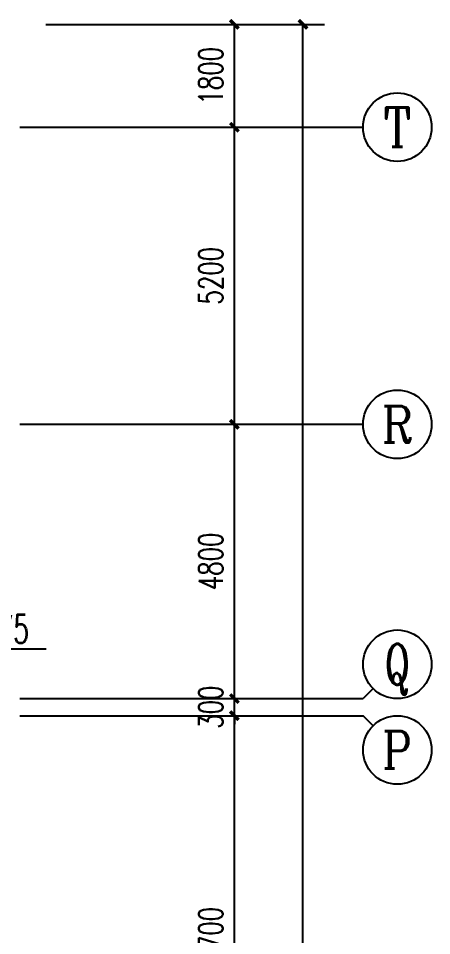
# Model space of a CAD drawing. Extents: x 1725663 to 4653551, y -550461 to 248782.
# Drawn here: x 2169221 to 2176450, y -463187 to -447132 of the extents above; entities that cross this region are included whole.
import ezdxf
from ezdxf.enums import TextEntityAlignment as Align

# ---------------------------------------------------------------- set-up
doc = ezdxf.new("R2010")
doc.units = 0
doc.header["$LTSCALE"] = 1000
for name, color, linetype in [('0-底图', 7, 'Continuous'), ('AXIS', 3, 'Continuous'), ('AXIS_TEXT', 7, 'Continuous'), ('CABLETRAY_DIM', 3, 'Continuous')]:
    doc.layers.add(name, color=color, linetype=linetype)
doc.styles.add('_TCH_AXIS', font='COMPLEX', dxfattribs={"bigfont": 'GBCBIG'})
doc.styles.add('_TEL_DIM', font='SIMPLEX', dxfattribs={"width": 0.8, "height": 3.5, "bigfont": 'HZTXT'})
doc.styles.add('A_DIM_T3', font='SIMPLEX', dxfattribs={"width": 0.7, "bigfont": 'HZ'})
doc.styles.add('COMPLEX', font='COMPLEX')
doc.dimstyles.new('_TCH_ARCH&&150', dxfattribs={"dimtxt": 420, "dimasz": 150, "dimexe": 375, "dimexo": 450, "dimgap": 202.5, "dimtad": 1, "dimdec": 0, "dimzin": 0, "dimdsep": 46, "dimtxsty": 'A_DIM_T3', "dimblk": 'ARCHTICK', "dimcen": 0.09, "dimclrt": 7, "dimazin": 2, "dimtfac": 1, "dimtdec": 0, "dimtix": 1, "dimtmove": 2, "dimatfit": 3, "dimfxl": 150, "dimtolj": 1, "dimtzin": 0, "dimarcsym": 0})

# ---------------------------------------------------------------- blocks, each defined once
blk = doc.blocks.new('_ArchTick')
at = {"color": 0, "linetype": 'ByBlock', "const_width": 0.4}
blk.add_lwpolyline([(-0.5, -0.5), (0.5, 0.5)], dxfattribs=at)
blk = doc.blocks.new('*D1066')
at = {"layer": 'AXIS', "color": 0, "lineweight": -2, "transparency": 16777216}
for p, q in [((1606457, -366104), (1611332, -366104)), ((1610957, -445704), (1610957, -366104)), ((1606457, -445704), (1611332, -445704))]:
    blk.add_line(p, q, dxfattribs=at)
at = {"layer": 'Defpoints', "color": 0, "transparency": 16777216}
for p in [(1606007, -366104), (1610957, -366104), (1606007, -445704)]:
    blk.add_point(p, dxfattribs=at)
at = {"layer": 'AXIS', "color": 0, "lineweight": -2, "transparency": 16777216, "xscale": 150, "yscale": 150, "zscale": 150}
for p, rotation in [((1610957, -366104), 90), ((1610957, -445704), 270)]:
    blk.add_blockref('_ArchTick', p, dxfattribs=dict(at, rotation=rotation))
at = {"layer": 'AXIS', "color": 7, "transparency": 16777216, "insert": (1610544, -405904), "char_height": 420, "attachment_point": 5, "rotation": 90, "style": 'A_DIM_T3'}
blk.add_mtext('\\A1;79600', dxfattribs=at)
blk = doc.blocks.new('*D1077')
at = {"layer": 'AXIS', "color": 0, "lineweight": -2, "transparency": 16777216}
for p, q in [((1606457, -378204), (1610132, -378204)), ((1609757, -385904), (1609757, -378204)), ((1606457, -385904), (1610132, -385904))]:
    blk.add_line(p, q, dxfattribs=at)
at = {"layer": 'Defpoints', "color": 0, "transparency": 16777216}
for p in [(1606007, -378204), (1609757, -378204), (1606007, -385904)]:
    blk.add_point(p, dxfattribs=at)
at = {"layer": 'AXIS', "color": 0, "lineweight": -2, "transparency": 16777216, "xscale": 150, "yscale": 150, "zscale": 150}
for p, rotation in [((1609757, -378204), 90), ((1609757, -385904), 270)]:
    blk.add_blockref('_ArchTick', p, dxfattribs=dict(at, rotation=rotation))
at = {"layer": 'AXIS', "color": 7, "transparency": 16777216, "insert": (1609344, -382054), "char_height": 420, "attachment_point": 5, "rotation": 90, "style": 'A_DIM_T3'}
blk.add_mtext('\\A1;7700', dxfattribs=at)
blk = doc.blocks.new('*D1078')
at = {"layer": 'AXIS', "color": 0, "lineweight": -2, "transparency": 16777216}
for p, q in [((1609757, -377904), (1609757, -377754)), ((1606457, -377904), (1610132, -377904)), ((1609757, -378204), (1609757, -377904)), ((1606457, -378204), (1610132, -378204)), ((1609757, -378204), (1609757, -378354))]:
    blk.add_line(p, q, dxfattribs=at)
at = {"layer": 'Defpoints', "color": 0, "transparency": 16777216}
for p in [(1606007, -377904), (1609757, -377904), (1606007, -378204)]:
    blk.add_point(p, dxfattribs=at)
at = {"layer": 'AXIS', "color": 0, "lineweight": -2, "transparency": 16777216, "xscale": 150, "yscale": 150, "zscale": 150}
for p, rotation in [((1609757, -377904), 270), ((1609757, -378204), 90)]:
    blk.add_blockref('_ArchTick', p, dxfattribs=dict(at, rotation=rotation))
at = {"layer": 'AXIS', "color": 7, "transparency": 16777216, "insert": (1609344, -378054), "char_height": 420, "attachment_point": 5, "rotation": 90, "style": 'A_DIM_T3'}
blk.add_mtext('\\A1;300', dxfattribs=at)
blk = doc.blocks.new('*D1079')
at = {"layer": 'AXIS', "color": 0, "lineweight": -2, "transparency": 16777216}
for p, q in [((1606457, -373104), (1610132, -373104)), ((1609757, -377904), (1609757, -373104)), ((1606457, -377904), (1610132, -377904))]:
    blk.add_line(p, q, dxfattribs=at)
at = {"layer": 'Defpoints', "color": 0, "transparency": 16777216}
for p in [(1606007, -373104), (1609757, -373104), (1606007, -377904)]:
    blk.add_point(p, dxfattribs=at)
at = {"layer": 'AXIS', "color": 0, "lineweight": -2, "transparency": 16777216, "xscale": 150, "yscale": 150, "zscale": 150}
for p, rotation in [((1609757, -373104), 90), ((1609757, -377904), 270)]:
    blk.add_blockref('_ArchTick', p, dxfattribs=dict(at, rotation=rotation))
at = {"layer": 'AXIS', "color": 7, "transparency": 16777216, "insert": (1609344, -375504), "char_height": 420, "attachment_point": 5, "rotation": 90, "style": 'A_DIM_T3'}
blk.add_mtext('\\A1;4800', dxfattribs=at)
blk = doc.blocks.new('*D1080')
at = {"layer": 'AXIS', "color": 0, "lineweight": -2, "transparency": 16777216}
for p, q in [((1606457, -367904), (1610132, -367904)), ((1609757, -373104), (1609757, -367904)), ((1606457, -373104), (1610132, -373104))]:
    blk.add_line(p, q, dxfattribs=at)
at = {"layer": 'Defpoints', "color": 0, "transparency": 16777216}
for p in [(1606007, -367904), (1609757, -367904), (1606007, -373104)]:
    blk.add_point(p, dxfattribs=at)
at = {"layer": 'AXIS', "color": 0, "lineweight": -2, "transparency": 16777216, "xscale": 150, "yscale": 150, "zscale": 150}
for p, rotation in [((1609757, -367904), 90), ((1609757, -373104), 270)]:
    blk.add_blockref('_ArchTick', p, dxfattribs=dict(at, rotation=rotation))
at = {"layer": 'AXIS', "color": 7, "transparency": 16777216, "insert": (1609344, -370504), "char_height": 420, "attachment_point": 5, "rotation": 90, "style": 'A_DIM_T3'}
blk.add_mtext('\\A1;5200', dxfattribs=at)
blk = doc.blocks.new('*D1081')
at = {"layer": 'AXIS', "color": 0, "lineweight": -2, "transparency": 16777216}
for p, q in [((1606457, -366104), (1610132, -366104)), ((1609757, -367904), (1609757, -366104)), ((1606457, -367904), (1610132, -367904))]:
    blk.add_line(p, q, dxfattribs=at)
at = {"layer": 'Defpoints', "color": 0, "transparency": 16777216}
for p in [(1606007, -366104), (1609757, -366104), (1606007, -367904)]:
    blk.add_point(p, dxfattribs=at)
at = {"layer": 'AXIS', "color": 0, "lineweight": -2, "transparency": 16777216, "xscale": 150, "yscale": 150, "zscale": 150}
for p, rotation in [((1609757, -366104), 90), ((1609757, -367904), 270)]:
    blk.add_blockref('_ArchTick', p, dxfattribs=dict(at, rotation=rotation))
at = {"layer": 'AXIS', "color": 7, "transparency": 16777216, "insert": (1609344, -367004), "char_height": 420, "attachment_point": 5, "rotation": 90, "style": 'A_DIM_T3'}
blk.add_mtext('\\A1;1800', dxfattribs=at)
blk = doc.blocks.new('*D1130')
at = {"layer": 'AXIS', "color": 0, "lineweight": -2, "transparency": 16777216}
for p, q in [((1606457, -366104), (1611332, -366104)), ((1610957, -445704), (1610957, -366104)), ((1606457, -445704), (1611332, -445704))]:
    blk.add_line(p, q, dxfattribs=at)
at = {"layer": 'Defpoints', "color": 0, "transparency": 16777216}
for p in [(1606007, -366104), (1610957, -366104), (1606007, -445704)]:
    blk.add_point(p, dxfattribs=at)
at = {"layer": 'AXIS', "color": 0, "lineweight": -2, "transparency": 16777216, "xscale": 150, "yscale": 150, "zscale": 150}
for p, rotation in [((1610957, -366104), 90), ((1610957, -445704), 270)]:
    blk.add_blockref('_ArchTick', p, dxfattribs=dict(at, rotation=rotation))
at = {"layer": 'AXIS', "color": 7, "transparency": 16777216, "insert": (1610544, -405904), "char_height": 420, "attachment_point": 5, "rotation": 90, "style": 'A_DIM_T3'}
blk.add_mtext('\\A1;79600', dxfattribs=at)
blk = doc.blocks.new('*D1141')
at = {"layer": 'AXIS', "color": 0, "lineweight": -2, "transparency": 16777216}
for p, q in [((1606457, -378204), (1610132, -378204)), ((1609757, -385904), (1609757, -378204)), ((1606457, -385904), (1610132, -385904))]:
    blk.add_line(p, q, dxfattribs=at)
at = {"layer": 'Defpoints', "color": 0, "transparency": 16777216}
for p in [(1606007, -378204), (1609757, -378204), (1606007, -385904)]:
    blk.add_point(p, dxfattribs=at)
at = {"layer": 'AXIS', "color": 0, "lineweight": -2, "transparency": 16777216, "xscale": 150, "yscale": 150, "zscale": 150}
for p, rotation in [((1609757, -378204), 90), ((1609757, -385904), 270)]:
    blk.add_blockref('_ArchTick', p, dxfattribs=dict(at, rotation=rotation))
at = {"layer": 'AXIS', "color": 7, "transparency": 16777216, "insert": (1609344, -382054), "char_height": 420, "attachment_point": 5, "rotation": 90, "style": 'A_DIM_T3'}
blk.add_mtext('\\A1;7700', dxfattribs=at)
blk = doc.blocks.new('*D1142')
at = {"layer": 'AXIS', "color": 0, "lineweight": -2, "transparency": 16777216}
for p, q in [((1609757, -377904), (1609757, -377754)), ((1606457, -377904), (1610132, -377904)), ((1609757, -378204), (1609757, -377904)), ((1606457, -378204), (1610132, -378204)), ((1609757, -378204), (1609757, -378354))]:
    blk.add_line(p, q, dxfattribs=at)
at = {"layer": 'Defpoints', "color": 0, "transparency": 16777216}
for p in [(1606007, -377904), (1609757, -377904), (1606007, -378204)]:
    blk.add_point(p, dxfattribs=at)
at = {"layer": 'AXIS', "color": 0, "lineweight": -2, "transparency": 16777216, "xscale": 150, "yscale": 150, "zscale": 150}
for p, rotation in [((1609757, -377904), 270), ((1609757, -378204), 90)]:
    blk.add_blockref('_ArchTick', p, dxfattribs=dict(at, rotation=rotation))
at = {"layer": 'AXIS', "color": 7, "transparency": 16777216, "insert": (1609344, -378054), "char_height": 420, "attachment_point": 5, "rotation": 90, "style": 'A_DIM_T3'}
blk.add_mtext('\\A1;300', dxfattribs=at)
blk = doc.blocks.new('*D1143')
at = {"layer": 'AXIS', "color": 0, "lineweight": -2, "transparency": 16777216}
for p, q in [((1606457, -373104), (1610132, -373104)), ((1609757, -377904), (1609757, -373104)), ((1606457, -377904), (1610132, -377904))]:
    blk.add_line(p, q, dxfattribs=at)
at = {"layer": 'Defpoints', "color": 0, "transparency": 16777216}
for p in [(1606007, -373104), (1609757, -373104), (1606007, -377904)]:
    blk.add_point(p, dxfattribs=at)
at = {"layer": 'AXIS', "color": 0, "lineweight": -2, "transparency": 16777216, "xscale": 150, "yscale": 150, "zscale": 150}
for p, rotation in [((1609757, -373104), 90), ((1609757, -377904), 270)]:
    blk.add_blockref('_ArchTick', p, dxfattribs=dict(at, rotation=rotation))
at = {"layer": 'AXIS', "color": 7, "transparency": 16777216, "insert": (1609344, -375504), "char_height": 420, "attachment_point": 5, "rotation": 90, "style": 'A_DIM_T3'}
blk.add_mtext('\\A1;4800', dxfattribs=at)
blk = doc.blocks.new('*D1144')
at = {"layer": 'AXIS', "color": 0, "lineweight": -2, "transparency": 16777216}
for p, q in [((1606457, -367904), (1610132, -367904)), ((1609757, -373104), (1609757, -367904)), ((1606457, -373104), (1610132, -373104))]:
    blk.add_line(p, q, dxfattribs=at)
at = {"layer": 'Defpoints', "color": 0, "transparency": 16777216}
for p in [(1606007, -367904), (1609757, -367904), (1606007, -373104)]:
    blk.add_point(p, dxfattribs=at)
at = {"layer": 'AXIS', "color": 0, "lineweight": -2, "transparency": 16777216, "xscale": 150, "yscale": 150, "zscale": 150}
for p, rotation in [((1609757, -367904), 90), ((1609757, -373104), 270)]:
    blk.add_blockref('_ArchTick', p, dxfattribs=dict(at, rotation=rotation))
at = {"layer": 'AXIS', "color": 7, "transparency": 16777216, "insert": (1609344, -370504), "char_height": 420, "attachment_point": 5, "rotation": 90, "style": 'A_DIM_T3'}
blk.add_mtext('\\A1;5200', dxfattribs=at)
blk = doc.blocks.new('*D1145')
at = {"layer": 'AXIS', "color": 0, "lineweight": -2, "transparency": 16777216}
for p, q in [((1606457, -366104), (1610132, -366104)), ((1609757, -367904), (1609757, -366104)), ((1606457, -367904), (1610132, -367904))]:
    blk.add_line(p, q, dxfattribs=at)
at = {"layer": 'Defpoints', "color": 0, "transparency": 16777216}
for p in [(1606007, -366104), (1609757, -366104), (1606007, -367904)]:
    blk.add_point(p, dxfattribs=at)
at = {"layer": 'AXIS', "color": 0, "lineweight": -2, "transparency": 16777216, "xscale": 150, "yscale": 150, "zscale": 150}
for p, rotation in [((1609757, -366104), 90), ((1609757, -367904), 270)]:
    blk.add_blockref('_ArchTick', p, dxfattribs=dict(at, rotation=rotation))
at = {"layer": 'AXIS', "color": 7, "transparency": 16777216, "insert": (1609344, -367004), "char_height": 420, "attachment_point": 5, "rotation": 90, "style": 'A_DIM_T3'}
blk.add_mtext('\\A1;1800', dxfattribs=at)
blk = doc.blocks.new('_AXISO')
blk.add_circle((0, 0), 0.5)
at = {"layer": 'AXIS_TEXT', "style": 'COMPLEX', "width": 1.041667}
blk.add_attdef('A', text='', height=0.56, dxfattribs=at).set_placement((-0.25, -0.28), (0.25, -0.28), align=Align.FIT)
blk = doc.blocks.new('*D1194')
at = {"layer": 'AXIS', "color": 0, "lineweight": -2, "transparency": 16777216}
for p, q in [((1606457, -366104), (1611332, -366104)), ((1610957, -445704), (1610957, -366104)), ((1606457, -445704), (1611332, -445704))]:
    blk.add_line(p, q, dxfattribs=at)
at = {"layer": 'Defpoints', "color": 0, "transparency": 16777216}
for p in [(1606007, -366104), (1610957, -366104), (1606007, -445704)]:
    blk.add_point(p, dxfattribs=at)
at = {"layer": 'AXIS', "color": 0, "lineweight": -2, "transparency": 16777216, "xscale": 150, "yscale": 150, "zscale": 150}
for p, rotation in [((1610957, -366104), 90), ((1610957, -445704), 270)]:
    blk.add_blockref('_ArchTick', p, dxfattribs=dict(at, rotation=rotation))
at = {"layer": 'AXIS', "color": 7, "transparency": 16777216, "insert": (1610544, -405904), "char_height": 420, "attachment_point": 5, "rotation": 90, "style": 'A_DIM_T3'}
blk.add_mtext('\\A1;79600', dxfattribs=at)
blk = doc.blocks.new('*D1205')
at = {"layer": 'AXIS', "color": 0, "lineweight": -2, "transparency": 16777216}
for p, q in [((1606457, -378204), (1610132, -378204)), ((1609757, -385904), (1609757, -378204)), ((1606457, -385904), (1610132, -385904))]:
    blk.add_line(p, q, dxfattribs=at)
at = {"layer": 'Defpoints', "color": 0, "transparency": 16777216}
for p in [(1606007, -378204), (1609757, -378204), (1606007, -385904)]:
    blk.add_point(p, dxfattribs=at)
at = {"layer": 'AXIS', "color": 0, "lineweight": -2, "transparency": 16777216, "xscale": 150, "yscale": 150, "zscale": 150}
for p, rotation in [((1609757, -378204), 90), ((1609757, -385904), 270)]:
    blk.add_blockref('_ArchTick', p, dxfattribs=dict(at, rotation=rotation))
at = {"layer": 'AXIS', "color": 7, "transparency": 16777216, "insert": (1609344, -382054), "char_height": 420, "attachment_point": 5, "rotation": 90, "style": 'A_DIM_T3'}
blk.add_mtext('\\A1;7700', dxfattribs=at)
blk = doc.blocks.new('*D1206')
at = {"layer": 'AXIS', "color": 0, "lineweight": -2, "transparency": 16777216}
for p, q in [((1609757, -377904), (1609757, -377754)), ((1606457, -377904), (1610132, -377904)), ((1609757, -378204), (1609757, -377904)), ((1606457, -378204), (1610132, -378204)), ((1609757, -378204), (1609757, -378354))]:
    blk.add_line(p, q, dxfattribs=at)
at = {"layer": 'Defpoints', "color": 0, "transparency": 16777216}
for p in [(1606007, -377904), (1609757, -377904), (1606007, -378204)]:
    blk.add_point(p, dxfattribs=at)
at = {"layer": 'AXIS', "color": 0, "lineweight": -2, "transparency": 16777216, "xscale": 150, "yscale": 150, "zscale": 150}
for p, rotation in [((1609757, -377904), 270), ((1609757, -378204), 90)]:
    blk.add_blockref('_ArchTick', p, dxfattribs=dict(at, rotation=rotation))
at = {"layer": 'AXIS', "color": 7, "transparency": 16777216, "insert": (1609344, -378054), "char_height": 420, "attachment_point": 5, "rotation": 90, "style": 'A_DIM_T3'}
blk.add_mtext('\\A1;300', dxfattribs=at)
blk = doc.blocks.new('*D1207')
at = {"layer": 'AXIS', "color": 0, "lineweight": -2, "transparency": 16777216}
for p, q in [((1606457, -373104), (1610132, -373104)), ((1609757, -377904), (1609757, -373104)), ((1606457, -377904), (1610132, -377904))]:
    blk.add_line(p, q, dxfattribs=at)
at = {"layer": 'Defpoints', "color": 0, "transparency": 16777216}
for p in [(1606007, -373104), (1609757, -373104), (1606007, -377904)]:
    blk.add_point(p, dxfattribs=at)
at = {"layer": 'AXIS', "color": 0, "lineweight": -2, "transparency": 16777216, "xscale": 150, "yscale": 150, "zscale": 150}
for p, rotation in [((1609757, -373104), 90), ((1609757, -377904), 270)]:
    blk.add_blockref('_ArchTick', p, dxfattribs=dict(at, rotation=rotation))
at = {"layer": 'AXIS', "color": 7, "transparency": 16777216, "insert": (1609344, -375504), "char_height": 420, "attachment_point": 5, "rotation": 90, "style": 'A_DIM_T3'}
blk.add_mtext('\\A1;4800', dxfattribs=at)
blk = doc.blocks.new('*D1208')
at = {"layer": 'AXIS', "color": 0, "lineweight": -2, "transparency": 16777216}
for p, q in [((1606457, -367904), (1610132, -367904)), ((1609757, -373104), (1609757, -367904)), ((1606457, -373104), (1610132, -373104))]:
    blk.add_line(p, q, dxfattribs=at)
at = {"layer": 'Defpoints', "color": 0, "transparency": 16777216}
for p in [(1606007, -367904), (1609757, -367904), (1606007, -373104)]:
    blk.add_point(p, dxfattribs=at)
at = {"layer": 'AXIS', "color": 0, "lineweight": -2, "transparency": 16777216, "xscale": 150, "yscale": 150, "zscale": 150}
for p, rotation in [((1609757, -367904), 90), ((1609757, -373104), 270)]:
    blk.add_blockref('_ArchTick', p, dxfattribs=dict(at, rotation=rotation))
at = {"layer": 'AXIS', "color": 7, "transparency": 16777216, "insert": (1609344, -370504), "char_height": 420, "attachment_point": 5, "rotation": 90, "style": 'A_DIM_T3'}
blk.add_mtext('\\A1;5200', dxfattribs=at)
blk = doc.blocks.new('*D1209')
at = {"layer": 'AXIS', "color": 0, "lineweight": -2, "transparency": 16777216}
for p, q in [((1606457, -366104), (1610132, -366104)), ((1609757, -367904), (1609757, -366104)), ((1606457, -367904), (1610132, -367904))]:
    blk.add_line(p, q, dxfattribs=at)
at = {"layer": 'Defpoints', "color": 0, "transparency": 16777216}
for p in [(1606007, -366104), (1609757, -366104), (1606007, -367904)]:
    blk.add_point(p, dxfattribs=at)
at = {"layer": 'AXIS', "color": 0, "lineweight": -2, "transparency": 16777216, "xscale": 150, "yscale": 150, "zscale": 150}
for p, rotation in [((1609757, -366104), 90), ((1609757, -367904), 270)]:
    blk.add_blockref('_ArchTick', p, dxfattribs=dict(at, rotation=rotation))
at = {"layer": 'AXIS', "color": 7, "transparency": 16777216, "insert": (1609344, -367004), "char_height": 420, "attachment_point": 5, "rotation": 90, "style": 'A_DIM_T3'}
blk.add_mtext('\\A1;1800', dxfattribs=at)
blk = doc.blocks.new('gkhkjk')
at = {"layer": 'AXIS'}
for p, q in [((1606007, -367903.8), (1612007, -367903.8)), ((1606007, -373103.8), (1612007, -373103.8)), ((1612182.7, -377728.1), (1612007, -377903.8)), ((1606007, -377903.8), (1612007, -377903.8)), ((1606007, -378203.8), (1612007, -378203.8)), ((1612182.7, -378379.6), (1612007, -378203.8))]:
    blk.add_line(p, q, dxfattribs=at)
ref = blk.add_blockref('_AXISO', (1612607, -367903.8), dxfattribs=dict(at, xscale=1200, yscale=1200, zscale=1200))
ref.add_attrib('A', 'T', dxfattribs={"layer": 'AXIS_TEXT', "height": 683.5, "style": '_TCH_AXIS'}).set_placement((1612362.9, -368245.6), (1612851.1, -368245.6), align=Align.FIT)
ref = blk.add_blockref('_AXISO', (1612607, -373103.8), dxfattribs=dict(at, xscale=1200, yscale=1200, zscale=1200))
ref.add_attrib('A', 'R', dxfattribs={"layer": 'AXIS_TEXT', "height": 637.8, "style": '_TCH_AXIS'}).set_placement((1612333.7, -373422.7), (1612880.3, -373422.7), align=Align.FIT)
ref = blk.add_blockref('_AXISO', (1612607, -377303.8), dxfattribs=dict(at, xscale=1200, yscale=1200, zscale=1200))
ref.add_attrib('A', 'Q', dxfattribs={"layer": 'AXIS_TEXT', "height": 715.4, "style": '_TCH_AXIS', "width": 0.807692}).set_placement((1612386.9, -377661.5), (1612827.1, -377661.5), align=Align.FIT)
ref = blk.add_blockref('_AXISO', (1612607, -378803.8), dxfattribs=dict(at, xscale=1200, yscale=1200, zscale=1200))
ref.add_attrib('A', 'P', dxfattribs={"layer": 'AXIS_TEXT', "height": 652.9, "style": '_TCH_AXIS'}).set_placement((1612342.7, -379130.3), (1612871.3, -379130.3), align=Align.FIT)
for p1, p2, distance, picture, middle in [((1606007, -445703.8), (1606007, -366103.8), -4950, '*D1066', (1610544.5, -405903.8)), ((1606007, -367903.8), (1606007, -366103.8), -3750, '*D1081', (1609344.5, -367003.8)), ((1606007, -445703.8), (1606007, -366103.8), -4950, '*D1130', (1610544.5, -405903.8)), ((1606007, -367903.8), (1606007, -366103.8), -3750, '*D1145', (1609344.5, -367003.8)), ((1606007, -445703.8), (1606007, -366103.8), -4950, '*D1194', (1610544.5, -405903.8)), ((1606007, -367903.8), (1606007, -366103.8), -3750, '*D1209', (1609344.5, -367003.8)), ((1606007, -373103.8), (1606007, -367903.8), -3750, '*D1080', (1609344.5, -370503.8)), ((1606007, -373103.8), (1606007, -367903.8), -3750, '*D1144', (1609344.5, -370503.8)), ((1606007, -373103.8), (1606007, -367903.8), -3750, '*D1208', (1609344.5, -370503.8)), ((1606007, -377903.8), (1606007, -373103.8), -3750, '*D1079', (1609344.5, -375503.8)), ((1606007, -377903.8), (1606007, -373103.8), -3750, '*D1143', (1609344.5, -375503.8)), ((1606007, -377903.8), (1606007, -373103.8), -3750, '*D1207', (1609344.5, -375503.8)), ((1606007, -378203.8), (1606007, -377903.8), -3750, '*D1078', (1609344.5, -378053.8)), ((1606007, -378203.8), (1606007, -377903.8), -3750, '*D1142', (1609344.5, -378053.8)), ((1606007, -378203.8), (1606007, -377903.8), -3750, '*D1206', (1609344.5, -378053.8)), ((1606007, -385903.8), (1606007, -378203.8), -3750, '*D1077', (1609344.5, -382053.8)), ((1606007, -385903.8), (1606007, -378203.8), -3750, '*D1141', (1609344.5, -382053.8)), ((1606007, -385903.8), (1606007, -378203.8), -3750, '*D1205', (1609344.5, -382053.8))]:
    dim = blk.add_aligned_dim(p1=p1, p2=p2, distance=distance, dimstyle='_TCH_ARCH&&150', dxfattribs=at)
    dim.commit()
    dim.dimension.update_dxf_attribs({"geometry": picture, "text_midpoint": middle})

msp = doc.modelspace()

# ---------------------------------------------------------------- linework, layer by layer
at = {"layer": 'CABLETRAY_DIM'}
msp.add_line((2164551, -458169), (2169710, -458169), dxfattribs=at)
msp.add_line((2164551, -458169), (2169710, -458169), dxfattribs=at)

# ---------------------------------------------------------------- block references
at = {"layer": '0-底图'}
msp.add_blockref('gkhkjk', (563243, -81133), dxfattribs=at)

# ---------------------------------------------------------------- texts
at = {"layer": 'CABLETRAY_DIM', "color": 7, "style": '_TEL_DIM', "width": 0.64}
msp.add_text('CT-150x75', height=500, dxfattribs=at).set_placement((2166939, -458069))
msp.add_text('CT-150x75', height=500, dxfattribs=at).set_placement((2166939, -458069))

doc.saveas('drawing.dxf')
